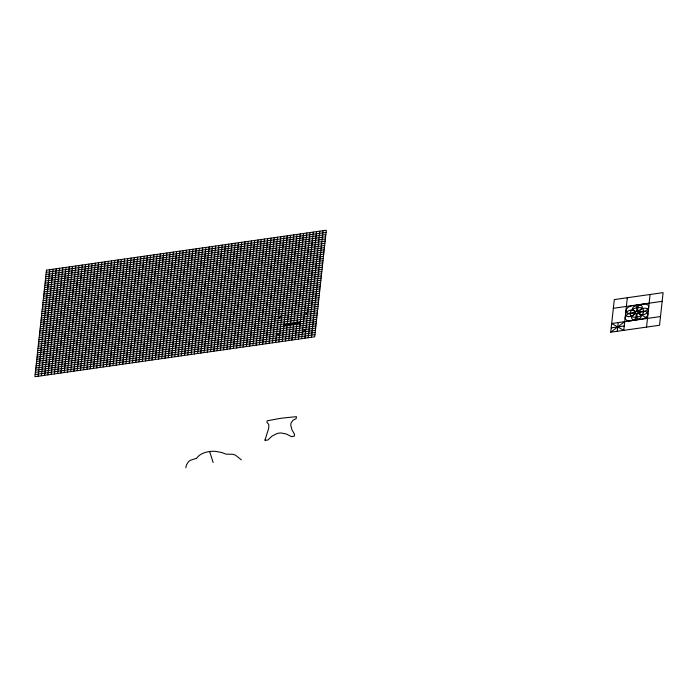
<?xml version="1.0" encoding="UTF-8"?>
<svg xmlns="http://www.w3.org/2000/svg" width="698" height="698" viewBox="0 0 698 698"><rect width="100%" height="100%" fill="white"/><g stroke="black" fill="none" stroke-linecap="round" stroke-linejoin="round"><path stroke-width="1.05" d="M38.154 376.248L49.75 269.698M41.409 375.786L53.004 269.236M44.663 375.323L56.259 268.774M47.918 374.861L59.513 268.302M51.172 374.39L62.759 267.84M54.418 373.927L66.013 267.378M57.672 373.465L69.268 266.915M60.927 373.002L72.522 266.453M64.181 372.54L75.777 265.982M67.436 372.069L79.031 265.519M70.69 371.606L82.285 265.057M73.944 371.144L85.54 264.594M77.199 370.682L88.794 264.132M80.453 370.219L92.049 263.661M83.708 369.748L95.303 263.198M86.953 369.286L98.549 262.736M90.208 368.823L101.803 262.274M93.462 368.361L105.058 261.811M96.717 367.898L108.312 261.34M99.971 367.427L111.567 260.877M103.225 366.965L114.821 260.415M106.48 366.502L118.075 259.953M109.734 366.04L121.33 259.49M112.989 365.578L124.584 259.019M116.243 365.106L127.839 258.557M119.498 364.644L131.084 258.094M122.743 364.182L134.339 257.632M125.998 363.719L137.593 257.169M129.252 363.257L140.848 256.698M132.507 362.786L144.102 256.236M135.761 362.323L147.357 255.773M139.015 361.861L150.611 255.311M142.27 361.398L153.865 254.849M145.524 360.936L157.12 254.386M148.779 360.465L160.374 253.915M152.033 360.002L163.629 253.453M155.279 359.54L166.874 252.99M158.533 359.077L170.129 252.528M161.788 358.615L173.383 252.065M165.042 358.144L176.638 251.594M168.297 357.681L179.892 251.132M171.551 357.219L183.146 250.669M174.805 356.757L186.401 250.207M178.06 356.294L189.655 249.744M181.314 355.823L192.91 249.273M184.569 355.361L196.164 248.811M187.823 354.898L199.41 248.348M191.069 354.436L202.664 247.886M194.323 353.973L205.919 247.424M197.578 353.502L209.173 246.952M200.832 353.04L212.428 246.49M204.086 352.577L215.682 246.028M207.341 352.115L218.936 245.565M210.595 351.652L222.191 245.103M213.85 351.19L225.445 244.632M217.104 350.719L228.7 244.169M220.359 350.256L231.954 243.707M223.613 349.794L235.2 243.244M226.859 349.332L238.454 242.782M230.113 348.869L241.709 242.311M233.368 348.398L244.963 241.848M236.622 347.936L248.218 241.386M239.876 347.473L251.472 240.923M243.131 347.011L254.726 240.461M246.385 346.548L257.981 239.99M249.64 346.077L261.235 239.527M252.894 345.615L264.49 239.065M256.149 345.152L267.735 238.603M259.394 344.69L270.99 238.14M262.649 344.227L274.244 237.669M265.903 343.756L277.499 237.207M269.158 343.294L280.753 236.744M272.412 342.831L284.007 236.282M275.666 342.369L287.262 235.819M278.921 341.907L290.516 235.348M282.175 341.435L293.771 234.886M285.43 340.973L297.025 234.423M288.684 340.511L300.28 233.961M291.939 340.048L303.525 233.498M295.184 339.586L306.78 233.027M298.439 339.115L310.034 232.565M301.693 338.652L313.289 232.102M304.947 338.19L316.543 231.64M308.202 337.727L319.797 231.178M311.456 337.265L323.052 230.715M610.75 332.204L614.292 299.59L663.1 292.628L659.549 325.251L610.75 332.204L624.71 321.656M617.25 331.28L618.201 322.581M627.31 297.732L623.759 330.355L611.692 323.514L660.5 316.552M646.54 327.1L650.082 294.486M185.808 467.756L186.445 464.981L188.259 462.006A11.674 8.865 6.2 0 1 190.345 460.314L196.417 458.342M196.609 458.316C199.349 454.154 204.401 452.313 209.13 451.589A23.427 17.782 6.2 0 1 215.508 451.37L221.903 452.548L225.89 454.136L232.635 454.285A11.674 8.865 6.2 0 1 235.575 455.253L241.316 459.834M278.266 318.445L281.756 315.81M302.409 332.135L305.899 329.491M46.26 272.333L326.071 232.425M46.024 274.515L325.835 234.598M45.789 276.687L325.591 236.77M45.545 278.86L325.355 238.943M45.309 281.032L325.12 241.115M45.073 283.214L324.884 243.297M44.838 285.386L324.649 245.469M44.602 287.559L324.413 247.642M44.367 289.731L324.177 249.814M44.131 291.904L323.942 251.995M43.895 294.085L323.698 254.168M43.651 296.257L323.462 256.341M43.416 298.43L323.226 258.513M43.18 300.602L322.991 260.686M42.944 302.784L322.755 262.867M42.709 304.956L322.52 265.039M42.473 307.129L322.284 267.212M42.238 309.301L322.048 269.384M42.002 311.483L321.804 271.566M41.767 313.655L321.569 273.738M41.522 315.828L321.333 275.911M41.287 318L321.097 278.083M41.051 320.173L320.862 280.264M40.816 322.354L320.626 282.437M40.58 324.526L320.391 284.61M40.344 326.699L320.155 286.782M40.109 328.871L319.92 288.955M39.873 331.053L319.675 291.136M39.629 333.225L319.44 293.308M39.393 335.398L319.204 295.481M39.158 337.57L318.969 297.653M38.922 339.743L318.733 299.835M38.687 341.924L318.497 302.007M38.451 344.097L318.262 304.18M38.215 346.269L318.026 306.352M37.98 348.442L317.782 308.525M37.736 350.623L317.546 310.706M37.5 352.795L317.311 312.879M37.264 354.968L317.075 315.051M37.029 357.14L316.84 317.224M36.793 359.313L316.604 319.405M283.946 325.128L300.219 322.808M36.558 361.494L316.369 321.577M36.322 363.667L316.133 323.75M36.087 365.839L315.889 325.922M35.842 368.012L315.653 328.104M35.607 370.193L315.417 330.276M35.371 372.366L315.182 332.449M35.136 374.538L314.946 334.621M613.35 308.289L662.158 301.327M611.221 327.859L624.23 326.001M637.989 313.027L647.482 318.401M304.537 312.556L307.548 314.274M276.609 333.67L279.628 335.38M209.644 451.519L213.16 462.538M630.303 314.676C631.926 319.867 645.153 316.901 643.539 310.165C641.933 304.956 628.732 307.958 630.303 314.676M265.048 439.915L265.004 440.394L267.927 439.976L272.037 436.093L276.879 433.598A14.353 14.012 -81.3 0 1 281.181 432.987L286.468 434.034L291.354 436.634L294.277 436.224L294.486 434.261L291.991 429.863L290.857 425.667A14.353 8.193 42 0 1 291.162 422.796L293.038 420.213L296.188 418.608L296.406 416.662L282.803 418.058A14.353 1.998 -6.4 0 0 278.546 418.678L267.133 420.833C265.955 423.119 269.48 423.477 268.826 425.989A14.353 3.822 -65 0 1 268.538 428.825L265.048 439.915M46.496 270.161L34.9 376.711L314.711 336.794L326.306 230.244L46.496 270.161M636.314 313.524A1.684 1.038 -17.7 0 0 638.539 311.962A1.684 1.038 -17.7 0 0 635.913 311.77A1.684 1.038 -17.7 0 0 636.314 313.524M628.593 316.665A5.043 3.106 -17.7 0 0 635.259 311.971A5.043 3.106 -17.7 0 0 627.397 311.404A5.043 3.106 -17.7 0 0 628.593 316.665M629.709 313.655A6.16 3.804 -17.7 0 0 637.867 307.914A6.16 3.804 -17.7 0 0 628.252 307.216A6.16 3.804 -17.7 0 0 629.709 313.655M635.573 311.387A5.043 3.106 -17.7 0 0 642.239 306.692A5.043 3.106 -17.7 0 0 634.377 306.125A5.043 3.106 -17.7 0 0 635.573 311.387M640.476 312.128A6.221 3.839 -17.7 0 0 648.704 306.335A6.221 3.839 -17.7 0 0 639.002 305.628A6.221 3.839 -17.7 0 0 640.476 312.128M641.61 314.807A5.043 3.106 -17.7 0 0 648.276 310.113A5.043 3.106 -17.7 0 0 640.406 309.546A5.043 3.106 -17.7 0 0 641.61 314.807M639.682 319.335A6.195 3.822 -17.7 0 0 647.884 313.568A6.195 3.822 -17.7 0 0 638.208 312.861A6.195 3.822 -17.7 0 0 639.682 319.335M634.622 320.085A5.043 3.106 -17.7 0 0 641.296 315.391A5.043 3.106 -17.7 0 0 633.426 314.824A5.043 3.106 -17.7 0 0 634.622 320.085M628.881 320.897A6.212 3.83 -17.7 0 0 637.1 315.112A6.212 3.83 -17.7 0 0 627.406 314.405A6.212 3.83 -17.7 0 0 628.881 320.897"/></g></svg>
